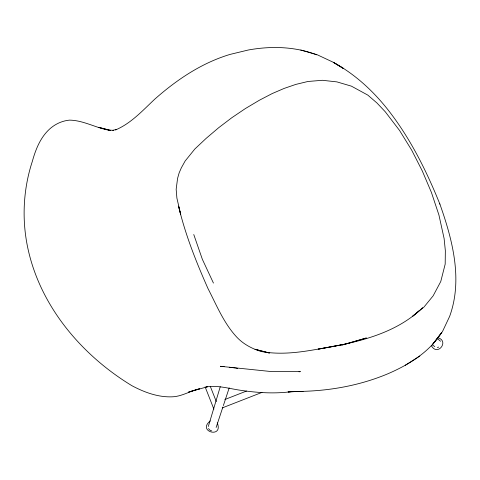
<?xml version="1.0" encoding="UTF-8"?>
<svg xmlns="http://www.w3.org/2000/svg" width="480" height="480" viewBox="0 0 480 480"><rect width="100%" height="100%" fill="white"/><g stroke="black" fill="none" stroke-linecap="round" stroke-linejoin="round"><path stroke-width="0.72" d="M208.32 426.474L220.266 386.694M216.132 427.488L222.9 406.98M223.368 405.564L229.206 387.882M422.628 307.68C394.95 334.668 354.942 342.936 318.156 349.152L345.168 344.208L366.378 337.986L342.318 344.946L345.168 344.208C317.646 348.666 289.158 356.706 261.21 351.498C251.454 348.594 242.322 343.572 235.578 335.826C223.344 322.08 216.348 304.776 208.02 288.618C196.182 261.93 185.274 234.63 178.572 206.148L180.708 214.572L176.892 198.096L176.16 189.282L177.582 178.38L179.154 172.86L181.344 167.826L185.136 161.022L194.85 148.992L206.184 138.336L218.694 127.698L231.792 117.738L245.406 108.546L259.458 100.194L272.226 93.552L284.178 88.41L295.8 84.414L307.938 81.48L322.392 80.292L336.912 81.888L351.408 86.154L367.806 95.1L376.92 102.96L385.266 111.786L399.564 130.47L411.714 150.198L422.304 170.976L431.418 192.438L438.93 215.01L444.114 238.542L445.344 250.662L445.188 264.102L440.76 281.514L433.152 295.824L423.996 307.032L412.806 316.104L418.806 310.956M292.662 391.464L288.198 391.848L303.078 391.35C332.214 390.492 361.224 385.02 388.14 373.674C408.996 364.614 429.426 352.14 441.714 332.424L432.69 344.298L442.422 331.686L449.622 316.416C463.044 279.582 452.436 239.64 439.914 204.18L439.728 203.742M405.216 365.298L419.814 356.064M210.324 420.912C196.548 431.592 223.752 438.954 217.236 422.79M224.82 399.534L246.474 391.068M222.258 407.91L261.99 392.4M112.848 130.266L116.658 129.45L115.59 129.912C131.088 123.372 142.704 110.466 154.752 99.174C176.748 79.716 201.708 62.91 230.064 54.408L248.286 50.01C271.074 45.858 294.954 46.494 316.758 54.816M298.98 371.79L300.396 371.634L271.848 371.622L220.338 366.294L224.16 366.678M206.142 386.916L207.36 386.79L188.652 392.028L199.68 388.782C190.2 390.834 181.776 396.636 171.882 396.834C157.8 397.308 144.222 392.244 131.952 385.728C79.44 353.862 36.558 301.986 26.322 240.186L26.226 239.55C22.05 213.57 24.108 186.516 32.286 161.532C35.58 149.682 40.266 137.598 49.548 129.114C55.074 124.092 62.028 120.846 69.48 120.126C83.712 120.306 96.486 128.322 110.454 130.464L98.598 127.332L109.152 130.038L113.58 130.386M292.938 391.47C274.98 394.032 256.8 392.796 238.95 390.042C228.138 388.32 217.296 385.146 206.262 386.916M288.198 391.848L303.078 391.35M229.506 367.272L234.852 367.914M235.524 367.992L237.714 368.454M437.496 337.674C449.802 340.488 437.718 356.886 431.442 345.822M300.762 50.016L317.418 54.846L333.492 62.382L343.692 68.64L333.882 62.67C355.2 74.376 373.326 91.11 388.284 110.178L388.572 110.55C410.568 138.804 426.558 171.102 439.914 204.18M432.36 344.904L434.796 346.602M437.142 338.568L439.524 340.344A3.924 3.912 -32.9 0 1 440.454 341.34M213.444 283.08L202.35 259.29L193.764 234.516M210.27 386.31L216.312 401.61M205.116 386.85L213.882 409.116M438.69 347.076A3.924 3.912 -32.9 0 1 437.352 347.382M211.752 430.854A3.942 3.888 22.5 0 1 208.602 428.478M269.37 353.028L255.132 349.29L269.37 353.028"/></g></svg>
